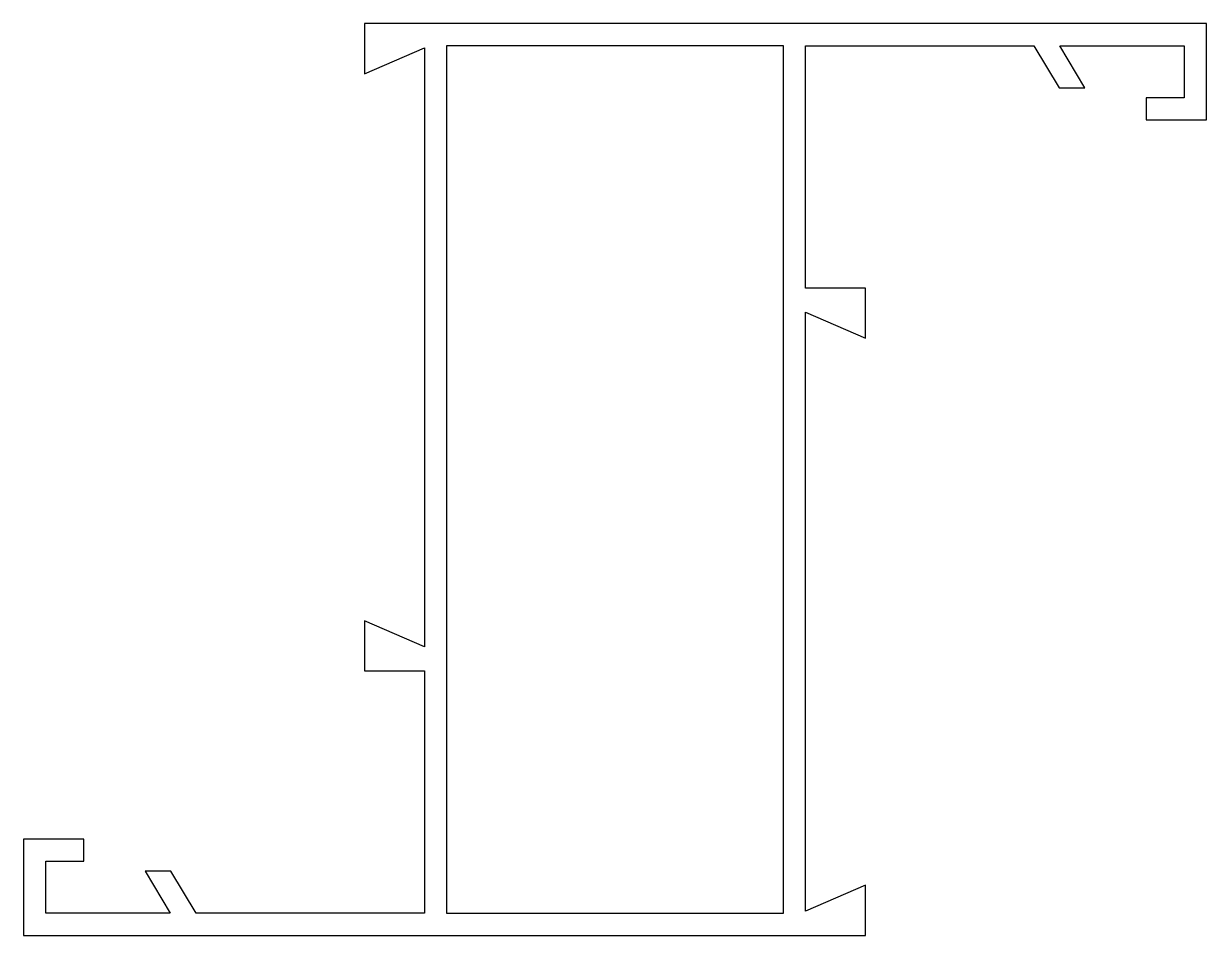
# Model space of a CAD drawing. Extents: x 219.5 to 278.5, y 225.9 to 271.4.
import ezdxf

# ---------------------------------------------------------------- set-up
doc = ezdxf.new("R2010")
doc.units = 0
doc.layers.add('ANA', color=220, linetype='CONTINUOUS')

msp = doc.modelspace()

# ---------------------------------------------------------------- linework, layer by layer
at = {"layer": 'ANA'}
for points in [[(236.505, 268.872), (239.505, 270.172), (239.505, 240.272), (236.505, 241.572), (236.505, 239.072), (239.505, 239.072), (239.505, 226.972), (228.104, 226.972), (226.843, 229.072), (225.559, 229.072), (226.821, 226.972), (220.605, 226.972), (220.605, 229.572), (222.505, 229.572), (222.505, 230.672), (219.505, 230.672), (219.505, 225.872), (261.505, 225.872), (261.505, 228.372), (258.505, 227.072), (258.505, 239.072), (258.505, 240.272), (258.505, 256.972), (261.505, 255.672), (261.505, 258.172), (258.505, 258.172), (258.505, 270.272), (269.906, 270.272), (271.167, 268.172), (272.451, 268.172), (271.189, 270.272), (277.405, 270.272), (277.405, 267.672), (275.505, 267.672), (275.505, 266.572), (278.505, 266.572), (278.505, 271.372), (236.505, 271.372)], [(257.405, 270.272), (240.605, 270.272), (240.605, 226.972), (257.405, 226.972)]]:
    msp.add_lwpolyline(points, close=True, dxfattribs=at)

doc.saveas('drawing.dxf')
